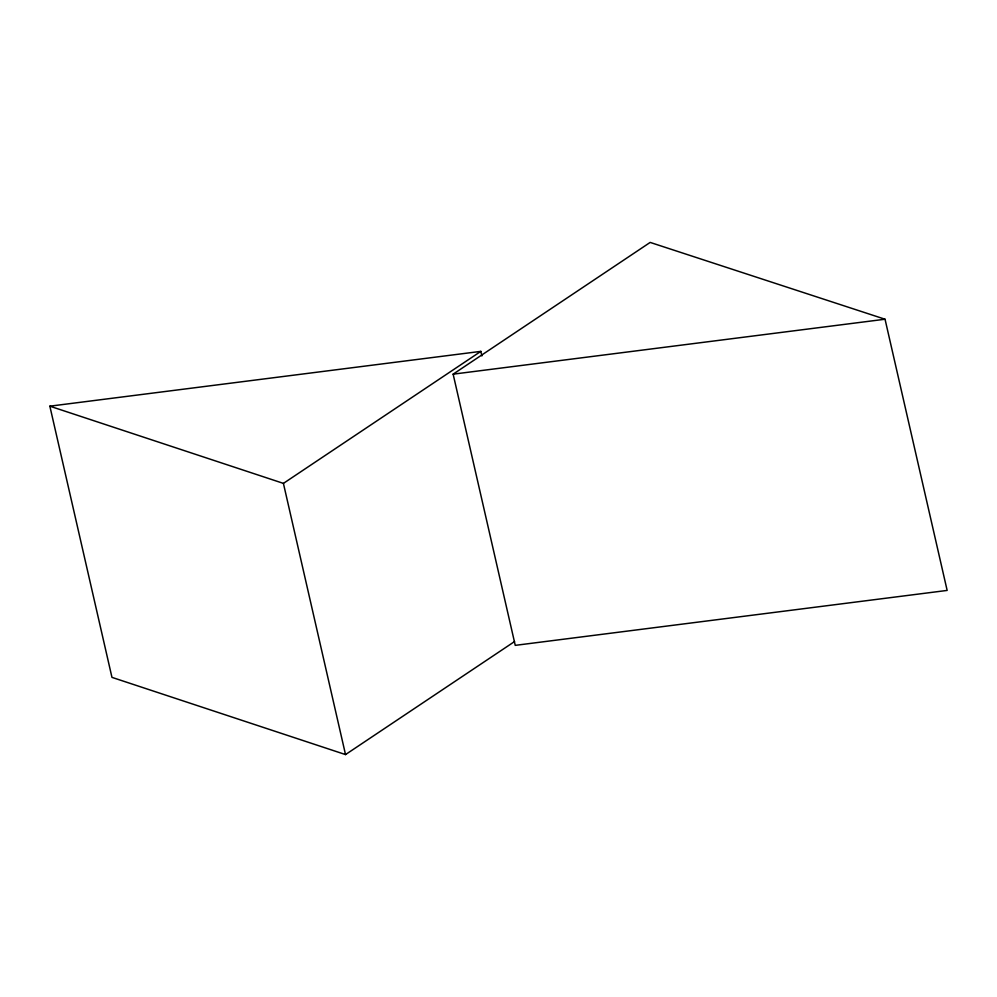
<?xml version="1.0" encoding="UTF-8"?>
<svg xmlns="http://www.w3.org/2000/svg" width="997" height="997" viewBox="0 0 997 997"><rect width="100%" height="100%" fill="white"/><g stroke="black" fill="none" stroke-linecap="round" stroke-linejoin="round"><path stroke-width="1.5" d="M514.564 641.545L345.523 754.579L111.963 677.374L49.85 406.178L283.41 483.383L480.841 351.368L481.887 355.917M453.137 374.162L650.169 242.421L885.037 319.227L947.15 590.423L515.25 645.358L453.137 374.162L885.037 319.227M49.85 406.178L480.841 351.368M283.41 483.383L345.523 754.579"/></g></svg>
